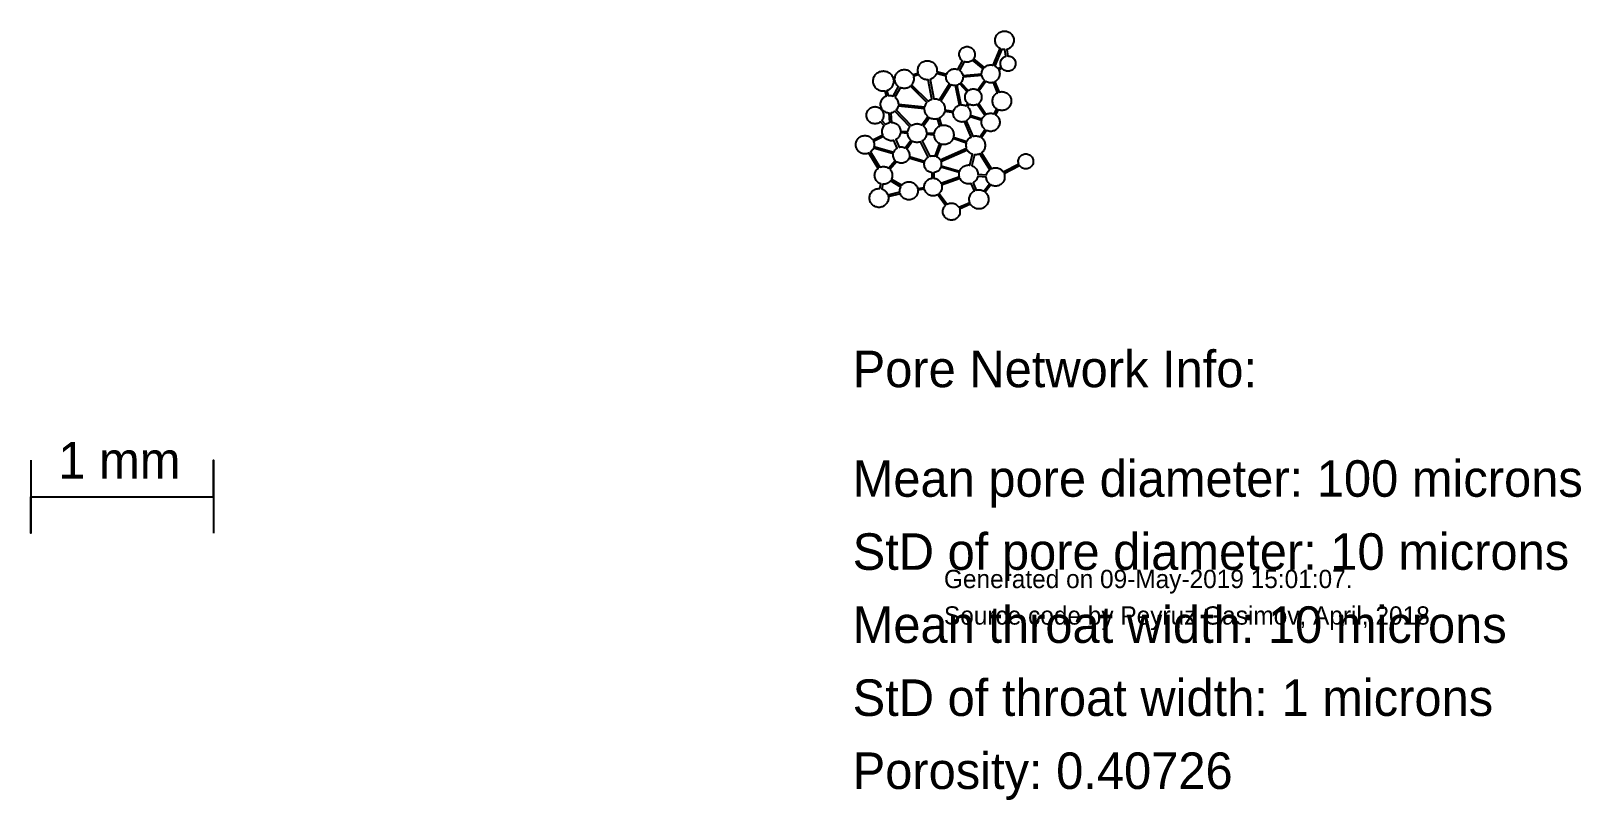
# Model space of a CAD drawing. Header units: metres. Extents: x -4500 to 3989, y -3160 to 1050.
import ezdxf

# ---------------------------------------------------------------- set-up
doc = ezdxf.new("R2010")
doc.units = ezdxf.units.M

msp = doc.modelspace()

# ---------------------------------------------------------------- linework, layer by layer
at = {"color": 255}
for points in [[(127.80311, 635.96847, 0), (132.83006, 635.14434, 0), (137.73843, 633.78153, 0), (142.47069, 631.89603, 0), (146.97135, 629.50993, 0), (151.18765, 626.65121, 0), (155.07014, 623.35339, 0), (157.39514, 620.89892, 0), (160.68811, 623.40474, 0), (159.63346, 625.02877, 0), (157.32087, 629.56748, 0), (155.49537, 634.32306, 0), (154.17697, 639.2434, 0), (153.38011, 644.27461, 0), (153.11351, 649.36154, 0), (153.38011, 654.44847, 0), (154.17697, 659.47967, 0), (155.49537, 664.40002, 0), (157.32087, 669.1556, 0), (159.63346, 673.69431, 0), (162.4078, 677.96643, 0), (165.61351, 681.92514, 0), (169.21545, 685.52708, 0), (173.17416, 688.73279, 0), (177.44628, 691.50713, 0), (181.98499, 693.81972, 0), (184.7951, 694.89842, 0), (177.85424, 721.08154, 0), (175.82233, 720.70734, 0), (170.77282, 720.24625, 0), (165.70229, 720.24625, 0), (160.65277, 720.70734, 0), (155.6661, 721.6257, 0), (150.78361, 722.99371, 0), (146.04574, 724.80004, 0), (141.49176, 727.02973, 0), (137.1594, 729.66429, 0), (133.08457, 732.6819, 0), (129.30103, 736.05755, 0), (125.84012, 739.76328, 0), (122.73054, 743.76836, 0), (119.99804, 748.03963, 0), (117.66527, 752.54167, 0), (115.75155, 757.23719, 0), (114.27275, 762.08729, 0), (113.24113, 767.05176, 0), (112.66521, 772.08947, 0), (112.54979, 777.15868, 0), (112.89582, 782.21739, 0), (113.70042, 787.22367, 0), (114.95694, 792.13604, 0), (116.65495, 796.9138, 0), (118.7804, 801.51735, 0), (121.31566, 805.90856, 0), (124.23973, 810.05103, 0), (127.52839, 813.91043, 0), (131.15437, 817.45479, 0), (135.08763, 820.65474, 0), (139.29559, 823.48376, 0), (143.74336, 825.91841, 0), (148.39411, 827.93851, 0), (153.20928, 829.52733, 0), (158.14898, 830.6717, 0), (163.17228, 831.36213, 0), (168.23755, 831.59292, 0), (173.30282, 831.36213, 0), (178.32612, 830.6717, 0), (183.26583, 829.52733, 0), (188.081, 827.93851, 0), (192.73174, 825.91841, 0), (197.17952, 823.48376, 0), (201.38747, 820.65474, 0), (205.32074, 817.45479, 0), (208.94672, 813.91043, 0), (212.23537, 810.05103, 0), (215.15944, 805.90856, 0), (217.69471, 801.51735, 0), (219.82015, 796.9138, 0), (221.51817, 792.13604, 0), (222.77468, 787.22367, 0), (222.80596, 787.02905, 0), (231.13428, 787.86894, 0), (231.36286, 792.52189, 0), (232.10797, 797.54498, 0), (233.34183, 802.47084, 0), (235.05258, 807.25205, 0), (237.22372, 811.84255, 0), (239.83436, 816.19814, 0), (242.85935, 820.27687, 0), (246.26956, 824.03946, 0), (250.03215, 827.44967, 0), (254.11087, 830.47466, 0), (258.46646, 833.08529, 0), (263.05696, 835.25644, 0), (267.83817, 836.96718, 0), (272.76404, 838.20105, 0), (277.78712, 838.94615, 0), (282.85906, 839.19532, 0), (287.93099, 838.94615, 0), (292.95408, 838.20105, 0), (297.87994, 836.96718, 0), (302.66115, 835.25644, 0), (307.25165, 833.08529, 0), (311.60724, 830.47466, 0), (315.68597, 827.44967, 0), (319.44855, 824.03946, 0), (322.85876, 820.27687, 0), (325.88375, 816.19814, 0), (328.49439, 811.84255, 0), (329.17144, 810.41106, 0), (358.92627, 821.7686, 0), (357.99871, 825.47165, 0), (357.24848, 830.52924, 0), (356.9976, 835.63602, 0), (357.24848, 840.74279, 0), (357.99871, 845.80039, 0), (359.24105, 850.76009, 0), (360.96354, 855.57414, 0), (363.1496, 860.19618, 0), (365.77818, 864.58169, 0), (368.82395, 868.68844, 0), (372.25758, 872.47687, 0), (376.04602, 875.91051, 0), (380.15277, 878.95628, 0), (384.53827, 881.58485, 0), (389.16031, 883.77091, 0), (393.97436, 885.49341, 0), (398.93407, 886.73575, 0), (403.99166, 887.48597, 0), (409.09844, 887.73685, 0), (414.20521, 887.48597, 0), (419.26281, 886.73575, 0), (424.22251, 885.49341, 0), (429.03656, 883.77091, 0), (433.6586, 881.58485, 0), (438.04411, 878.95628, 0), (442.15086, 875.91051, 0), (445.93929, 872.47687, 0), (449.37293, 868.68844, 0), (452.4187, 864.58169, 0), (455.04727, 860.19618, 0), (457.23333, 855.57414, 0), (458.95583, 850.76009, 0), (460.19817, 845.80039, 0), (460.94839, 840.74279, 0), (461.19927, 835.63602, 0), (460.94839, 830.52924, 0), (460.60253, 828.19764, 0), (515.46948, 814.05443, 0), (517.17662, 817.94631, 0), (519.70551, 822.32648, 0), (522.70091, 826.40187, 0), (526.12646, 830.123, 0), (529.94057, 833.44472, 0), (534.09695, 836.32669, 0), (538.54514, 838.73393, 0), (543.23115, 840.63722, 0), (548.0981, 842.01346, 0), (553.08691, 842.84595, 0), (558.13702, 843.12457, 0), (563.18712, 842.84595, 0), (568.17593, 842.01346, 0), (573.04288, 840.63722, 0), (575.71721, 839.551, 0), (601.88831, 887.12885, 0), (600.7314, 887.90809, 0), (596.87225, 891.2339, 0), (593.43354, 894.9928, 0), (590.46355, 899.13202, 0), (588.00396, 903.59346, 0), (586.0893, 908.3145, 0), (584.74645, 913.22884, 0), (583.99426, 918.26752, 0), (583.8433, 923.35979, 0), (584.29567, 928.43418, 0), (585.34503, 933.41945, 0), (586.97665, 938.24562, 0), (589.16762, 942.84493, 0), (591.88719, 947.15283, 0), (595.09718, 951.10884, 0), (598.75253, 954.65743, 0), (602.80192, 957.74878, 0), (607.18852, 960.3395, 0), (611.85074, 962.39321, 0), (616.72314, 963.8811, 0), (621.73731, 964.78227, 0), (626.82288, 965.08407, 0), (631.90844, 964.78227, 0), (636.92262, 963.8811, 0), (641.79501, 962.39321, 0), (646.45723, 960.3395, 0), (650.84383, 957.74878, 0), (654.89323, 954.65743, 0), (658.54858, 951.10884, 0), (661.75857, 947.15283, 0), (664.47814, 942.84493, 0), (666.66911, 938.24562, 0), (668.30073, 933.41945, 0), (669.35009, 928.43418, 0), (669.80246, 923.35979, 0), (669.65149, 918.26752, 0), (668.8993, 913.22884, 0), (667.55646, 908.3145, 0), (665.6418, 903.59346, 0), (663.18221, 899.13202, 0), (662.77911, 898.57023, 0), (721.0215, 850.60162, 0), (723.32321, 852.84481, 0), (727.30751, 855.99827, 0), (731.59493, 858.72535, 0), (736.14003, 860.99714, 0), (740.89463, 862.78956, 0), (745.80832, 864.0836, 0), (750.82903, 864.86555, 0), (755.90353, 865.12713, 0), (760.97803, 864.86555, 0), (765.99874, 864.0836, 0), (769.94635, 863.04398, 0), (807.65036, 954.37346, 0), (805.06355, 955.78217, 0), (800.85658, 958.65043, 0), (796.95611, 961.92331, 0), (793.4009, 965.56829, 0), (790.22627, 969.54915, 0), (787.46379, 973.82631, 0), (785.1409, 978.35727, 0), (783.28069, 983.097, 0), (781.90165, 987.9984, 0), (781.01749, 993.01275, 0), (780.63699, 998.09021, 0), (780.76393, 1003.1803, 0), (781.39705, 1008.2325, 0), (782.53006, 1013.1966, 0), (784.1517, 1018.0231, 0), (786.24585, 1022.6642, 0), (788.7917, 1027.0738, 0), (791.76395, 1031.2079, 0), (795.13306, 1035.0256, 0), (798.86554, 1038.4888, 0), (802.9243, 1041.5632, 0), (807.269, 1044.2182, 0), (811.85647, 1046.4274, 0), (816.6411, 1048.1689, 0), (821.57536, 1049.4253, 0), (826.61019, 1050.1842, 0), (831.69556, 1050.438, 0), (836.78094, 1050.1842, 0), (841.81577, 1049.4253, 0), (846.75002, 1048.1689, 0), (851.53466, 1046.4274, 0), (856.12212, 1044.2182, 0), (860.46682, 1041.5632, 0), (864.52559, 1038.4888, 0), (868.25807, 1035.0256, 0), (871.62718, 1031.2079, 0), (874.59942, 1027.0738, 0), (877.14528, 1022.6642, 0), (879.23943, 1018.0231, 0), (880.86107, 1013.1966, 0), (881.99408, 1008.2325, 0), (882.6272, 1003.1803, 0), (882.75414, 998.09021, 0), (882.37363, 993.01275, 0), (881.48947, 987.9984, 0), (880.11043, 983.097, 0), (878.25022, 978.35727, 0), (875.92733, 973.82631, 0), (873.16485, 969.54915, 0), (869.99023, 965.56829, 0), (866.43501, 961.92331, 0), (862.53454, 958.65043, 0), (858.32758, 955.78217, 0), (853.85594, 953.34704, 0), (849.16405, 951.36925, 0), (844.8164, 950.02817, 0), (850.28943, 913.55338, 0), (850.82006, 913.58611, 0), (855.94169, 913.27022, 0), (860.98567, 912.32734, 0), (865.87555, 910.77175, 0), (870.53721, 908.62705, 0), (874.89997, 905.92574, 0), (878.89771, 902.70878, 0), (882.46982, 899.02492, 0), (885.56215, 894.93001, 0), (888.12783, 890.48612, 0), (890.12795, 885.76063, 0), (891.53222, 880.82517, 0), (892.31932, 875.75454, 0), (892.47734, 870.62562, 0), (892.00388, 865.51616, 0), (890.90612, 860.5036, 0), (889.20069, 855.66394, 0), (886.91344, 851.07054, 0), (884.07906, 846.79304, 0), (880.74051, 842.89626, 0), (876.9484, 839.43929, 0), (872.7602, 836.47453, 0), (868.23942, 834.04692, 0), (863.45457, 832.19326, 0), (858.4782, 830.94165, 0), (853.38574, 830.31107, 0), (848.25439, 830.31107, 0), (843.16193, 830.94165, 0), (838.18556, 832.19326, 0), (833.40071, 834.04692, 0), (828.87993, 836.47453, 0), (824.69173, 839.43929, 0), (820.89962, 842.89626, 0), (817.56106, 846.79304, 0), (817.47697, 846.91995, 0), (800.50345, 836.88162, 0), (800.60243, 836.69572, 0), (802.51667, 831.98885, 0), (803.93681, 827.1101, 0), (804.84777, 822.11119, 0), (805.23992, 817.04511, 0), (805.10909, 811.96556, 0), (804.45667, 806.92638, 0), (803.28957, 801.98099, 0), (801.62017, 797.18182, 0), (799.46616, 792.57973, 0), (796.85037, 788.22351, 0), (793.80054, 784.15934, 0), (790.349, 780.4303, 0), (786.53232, 777.07591, 0), (782.39096, 774.13173, 0), (778.7796, 772.08784, 0), (801.9634, 716.06914, 0), (802.53882, 716.27502, 0), (807.45069, 717.50538, 0), (812.4595, 718.24837, 0), (817.51702, 718.49683, 0), (822.57454, 718.24837, 0), (827.58335, 717.50538, 0), (832.49521, 716.27502, 0), (837.26283, 714.56914, 0), (841.84029, 712.40417, 0), (846.1835, 709.80095, 0), (850.25064, 706.78455, 0), (854.00253, 703.38404, 0), (857.40305, 699.63214, 0), (860.41944, 695.56501, 0), (863.02266, 691.2218, 0), (865.18764, 686.64434, 0), (866.89352, 681.87672, 0), (868.12388, 676.96485, 0), (868.86686, 671.95604, 0), (869.11532, 666.89852, 0), (868.86686, 661.841, 0), (868.12388, 656.83219, 0), (866.89352, 651.92033, 0), (865.18764, 647.15271, 0), (863.02266, 642.57525, 0), (860.41944, 638.23204, 0), (857.40305, 634.1649, 0), (854.00253, 630.41301, 0), (850.25064, 627.01249, 0), (846.1835, 623.9961, 0), (841.84029, 621.39288, 0), (837.26283, 619.2279, 0), (832.49521, 617.52202, 0), (827.58335, 616.29166, 0), (822.57454, 615.54868, 0), (817.51702, 615.30022, 0), (812.4595, 615.54868, 0), (807.45069, 616.29166, 0), (802.53882, 617.52202, 0), (797.7712, 619.2279, 0), (797.15631, 619.51873, 0), (782.60878, 592.12976, 0), (784.05652, 591.22738, 0), (788.04144, 588.14282, 0), (791.69385, 584.67094, 0), (794.97629, 580.84737, 0), (797.85505, 576.71133, 0), (800.30062, 572.30527, 0), (802.28788, 567.67441, 0), (803.79644, 562.86625, 0), (804.81084, 557.93015, 0), (805.32065, 552.91675, 0), (805.32065, 547.87749, 0), (804.81084, 542.86409, 0), (803.79644, 537.92799, 0), (802.28788, 533.11984, 0), (800.30062, 528.48897, 0), (797.85505, 524.08291, 0), (794.97629, 519.94688, 0), (791.69385, 516.1233, 0), (788.04144, 512.65142, 0), (784.05652, 509.56686, 0), (779.77998, 506.90127, 0), (775.25571, 504.68201, 0), (770.53014, 502.93185, 0), (765.65175, 501.66875, 0), (760.6706, 500.90567, 0), (755.63781, 500.65043, 0), (750.60503, 500.90567, 0), (745.62388, 501.66875, 0), (740.74549, 502.93185, 0), (736.01992, 504.68201, 0), (733.16667, 506.0816, 0), (706.41876, 464.94653, 0), (706.76097, 464.69274, 0), (710.54276, 461.26511, 0), (713.97039, 457.48331, 0), (717.01082, 453.38376, 0), (719.63479, 449.00593, 0), (721.81703, 444.39199, 0), (723.5365, 439.58637, 0), (724.77667, 434.63535, 0), (725.52558, 429.58661, 0), (725.77602, 424.48878, 0), (725.52558, 419.39095, 0), (724.77667, 414.34221, 0), (723.5365, 409.39119, 0), (721.81703, 404.58557, 0), (719.63479, 399.97163, 0), (717.01082, 395.5938, 0), (713.97039, 391.49425, 0), (710.54276, 387.71245, 0), (706.76097, 384.28483, 0), (705.4889, 383.3414, 0), (760.08225, 296.2334, 0), (762.52976, 297.43396, 0), (767.30808, 299.20366, 0), (772.24092, 300.48086, 0), (777.27767, 301.25246, 0), (782.36663, 301.51054, 0), (787.45559, 301.25246, 0), (792.49233, 300.48086, 0), (797.42517, 299.20366, 0), (802.20349, 297.43396, 0), (806.77826, 295.18993, 0), (811.10253, 292.49459, 0), (815.13193, 289.37561, 0), (818.82511, 285.86497, 0), (822.14418, 281.99872, 0), (824.32517, 278.86521, 0), (909.56657, 322.62052, 0), (908.68289, 325.12821, 0), (907.59602, 330.09104, 0), (907.12725, 335.14982, 0), (907.28371, 340.22785, 0), (908.063, 345.24818, 0), (909.45334, 350.13468, 0), (911.43362, 354.81329, 0), (913.97385, 359.21309, 0), (917.0355, 363.26738, 0), (920.57217, 366.91469, 0), (924.53025, 370.09974, 0), (928.84973, 372.77425, 0), (933.46514, 374.89768, 0), (938.30652, 376.43783, 0), (943.30046, 377.37136, 0), (948.37127, 377.68412, 0), (953.44208, 377.37136, 0), (958.43603, 376.43783, 0), (963.2774, 374.89768, 0), (967.89281, 372.77425, 0), (972.21229, 370.09974, 0), (976.17037, 366.91469, 0), (979.70704, 363.26738, 0), (982.7687, 359.21309, 0), (985.30892, 354.81329, 0), (987.28921, 350.13468, 0), (988.67954, 345.24818, 0), (989.45883, 340.22785, 0), (989.61529, 335.14982, 0), (989.14652, 330.09104, 0), (988.05965, 325.12821, 0), (986.37114, 320.33657, 0), (984.10659, 315.78874, 0), (981.30032, 311.55366, 0), (977.99489, 307.69555, 0), (974.2404, 304.27287, 0), (970.09375, 301.33752, 0), (965.61781, 298.93399, 0), (960.88044, 297.09873, 0), (955.95343, 295.85953, 0), (950.91149, 295.23521, 0), (945.83105, 295.23521, 0), (940.78911, 295.85953, 0), (935.8621, 297.09873, 0), (931.12473, 298.93399, 0), (926.64879, 301.33752, 0), (922.50215, 304.27287, 0), (918.74765, 307.69555, 0), (915.44222, 311.55366, 0), (914.52987, 312.93054, 0), (829.31784, 269.19031, 0), (829.53738, 268.67873, 0), (831.06278, 263.81691, 0), (832.0885, 258.82571, 0), (832.604, 253.75635, 0), (832.604, 248.66085, 0), (832.0885, 243.59149, 0), (831.06278, 238.60029, 0), (829.53738, 233.73847, 0), (827.52794, 229.05592, 0), (825.05508, 224.60069, 0), (822.14418, 220.41848, 0), (818.82511, 216.55223, 0), (815.13193, 213.0416, 0), (811.10253, 209.92261, 0), (806.77826, 207.22727, 0), (802.20349, 204.98324, 0), (797.42517, 203.21355, 0), (792.49233, 201.93635, 0), (787.45559, 201.16475, 0), (782.36663, 200.90666, 0), (777.27767, 201.16475, 0), (772.24092, 201.93635, 0), (767.30808, 203.21355, 0), (762.52976, 204.98324, 0), (757.955, 207.22727, 0), (756.1411, 208.35788, 0), (726.20782, 168.00295, 0), (728.18523, 166.25112, 0), (731.65202, 162.52342, 0), (734.74286, 158.47852, 0), (737.42887, 154.1542, 0), (739.68499, 149.59083, 0), (741.49015, 144.83101, 0), (742.8275, 139.9192, 0), (743.68454, 134.90124, 0), (744.05328, 129.82399, 0), (743.93027, 124.73485, 0), (743.31666, 119.68135, 0), (742.21819, 114.71065, 0), (740.6451, 109.86918, 0), (738.61208, 105.20214, 0), (736.13813, 100.7531, 0), (733.24632, 96.563599, 0), (729.96367, 92.672756, 0), (726.32083, 89.116898, 0), (722.3518, 85.929226, 0), (718.09365, 83.139501, 0), (713.58613, 80.773771, 0), (708.87132, 78.854124, 0), (703.99325, 77.398482, 0), (698.99747, 76.420438, 0), (693.93061, 75.929122, 0), (688.83999, 75.929122, 0), (683.77313, 76.420438, 0), (678.77735, 77.398482, 0), (673.89928, 78.854124, 0), (669.18447, 80.773771, 0), (664.67695, 83.139501, 0), (660.4188, 85.929226, 0), (656.44977, 89.116898, 0), (652.80692, 92.672756, 0), (649.52428, 96.563599, 0), (646.63247, 100.7531, 0), (645.75424, 102.33248, 0), (585.78544, 75.532438, 0), (586.31951, 73.947369, 0), (587.41135, 68.9871, 0), (587.96049, 63.937861, 0), (587.96049, 58.858848, 0), (587.41135, 53.809609, 0), (586.31951, 48.84934, 0), (584.69778, 44.036197, 0), (582.56516, 39.42661, 0), (579.94665, 35.074622, 0), (576.87296, 31.031255, 0), (573.38013, 27.343914, 0), (569.5091, 24.055831, 0), (565.30526, 21.205555, 0), (560.81789, 18.826502, 0), (556.0996, 16.946566, 0), (551.20572, 15.587786, 0), (546.19361, 14.766093, 0), (541.12205, 14.491121, 0), (536.05049, 14.766093, 0), (531.03838, 15.587786, 0), (526.1445, 16.946566, 0), (521.42621, 18.826502, 0), (516.93884, 21.205555, 0), (512.735, 24.055831, 0), (508.86397, 27.343914, 0), (505.37114, 31.031255, 0), (502.29745, 35.074622, 0), (499.67894, 39.42661, 0), (497.54632, 44.036197, 0), (495.92459, 48.84934, 0), (494.83275, 53.809609, 0), (494.28361, 58.858848, 0), (494.28361, 63.937861, 0), (494.83275, 68.9871, 0), (495.92459, 73.947369, 0), (497.54632, 78.760511, 0), (499.67894, 83.370099, 0), (502.29745, 87.722087, 0), (505.37114, 91.765454, 0), (508.86397, 95.452795, 0), (509.13785, 95.68543, 0), (465.18987, 154.42087, 0), (464.63319, 154.05936, 0), (460.12318, 151.76139, 0), (455.39768, 149.94744, 0), (450.50845, 148.63738, 0), (445.50907, 147.84556, 0), (440.45431, 147.58065, 0), (435.39955, 147.84556, 0), (430.40017, 148.63738, 0), (425.51095, 149.94744, 0), (420.78545, 151.76139, 0), (416.27544, 154.05936, 0), (412.03034, 156.81615, 0), (408.09667, 160.00158, 0), (404.5175, 163.58074, 0), (401.33207, 167.51442, 0), (398.57528, 171.75952, 0), (396.27731, 176.26953, 0), (394.46336, 180.99503, 0), (393.67018, 183.95524, 0), (357.38204, 178.37633, 0), (357.49838, 176.87335, 0), (357.3676, 171.796, 0), (356.71546, 166.75901, 0), (355.54887, 161.81577, 0), (353.8802, 157.01868, 0), (351.72712, 152.4186, 0), (349.11247, 148.06427, 0), (346.06397, 144.00186, 0), (342.61392, 140.27443, 0), (338.7989, 136.9215, 0), (334.65934, 133.9786, 0), (330.23914, 131.47694, 0), (325.58514, 129.44302, 0), (320.74667, 127.89841, 0), (315.77503, 126.85949, 0), (310.72292, 126.33725, 0), (305.64389, 126.33725, 0), (300.59178, 126.85949, 0), (295.62014, 127.89841, 0), (290.78168, 129.44302, 0), (286.12768, 131.47694, 0), (281.70747, 133.9786, 0), (277.56792, 136.9215, 0), (273.7529, 140.27443, 0), (270.30285, 144.00186, 0), (267.25434, 148.06427, 0), (264.63969, 152.4186, 0), (262.48662, 157.01868, 0), (261.72345, 159.21262, 0), (195.38613, 143.28815, 0), (195.67873, 141.31558, 0), (195.92758, 136.25018, 0), (195.67873, 131.18477, 0), (194.93459, 126.16815, 0), (193.70231, 121.24862, 0), (191.99377, 116.47357, 0), (189.82542, 111.88897, 0), (187.21814, 107.53899, 0), (184.19704, 103.46551, 0), (180.79122, 99.707768, 0), (177.03347, 96.301947, 0), (172.96, 93.280849, 0), (168.61001, 90.67357, 0), (164.02542, 88.505218, 0), (159.25036, 86.796676, 0), (154.33084, 85.564399, 0), (149.31421, 84.820253, 0), (144.24881, 84.571406, 0), (139.1834, 84.820253, 0), (134.16678, 85.564399, 0), (129.24725, 86.796676, 0), (124.4722, 88.505218, 0), (119.8876, 90.67357, 0), (115.53762, 93.280849, 0), (111.46414, 96.301947, 0), (107.7064, 99.707768, 0), (104.30058, 103.46551, 0), (101.27948, 107.53899, 0), (98.672199, 111.88897, 0), (96.503847, 116.47357, 0), (94.795305, 121.24862, 0), (93.563028, 126.16815, 0), (92.818882, 131.18477, 0), (92.570034, 136.25018, 0), (92.818882, 141.31558, 0), (93.563028, 146.33221, 0), (94.795305, 151.25174, 0), (96.503847, 156.02679, 0), (98.672199, 160.61138, 0), (101.27948, 164.96137, 0), (104.30058, 169.03485, 0), (107.7064, 172.79259, 0), (111.46414, 176.19841, 0), (115.53762, 179.21951, 0), (119.8876, 181.82679, 0), (124.4722, 183.99514, 0), (129.24725, 185.70368, 0), (134.16678, 186.93596, 0), (139.1834, 187.68011, 0), (144.24881, 187.92895, 0), (148.50465, 187.71988, 0), (153.72236, 213.98742, 0), (149.13238, 215.74935, 0), (144.61647, 218.05032, 0), (140.36581, 220.81072, 0), (136.42699, 224.00032, 0), (132.84314, 227.58417, 0), (129.65354, 231.523, 0), (126.89313, 235.77365, 0), (124.59216, 240.28956, 0), (122.77584, 245.02125, 0), (121.46406, 249.91687, 0), (120.6712, 254.92279, 0), (120.40594, 259.98417, 0), (120.6712, 265.04555, 0), (121.46406, 270.05147, 0), (122.77584, 274.9471, 0), (124.59216, 279.67879, 0), (126.89313, 284.1947, 0), (129.65354, 288.44535, 0), (132.84314, 292.38418, 0), (136.42699, 295.96802, 0), (139.2084, 298.22037, 0), (88.358017, 382.38223, 0), (87.146332, 381.78787, 0), (82.371089, 380.01931, 0), (77.441425, 378.74293, 0), (72.407924, 377.97183, 0), (67.322237, 377.71391, 0), (62.23655, 377.97183, 0), (57.203049, 378.74293, 0), (52.273384, 380.01931, 0), (47.498141, 381.78787, 0), (42.92632, 384.03045, 0), (38.604835, 386.72406, 0), (34.578028, 389.84104, 0), (30.887222, 393.34941, 0), (27.570288, 397.21318, 0), (24.661263, 401.39269, 0), (22.189997, 405.84505, 0), (20.181849, 410.52459, 0), (18.657426, 415.38328, 0), (17.632369, 420.37127, 0), (17.117197, 425.43736, 0), (17.117197, 430.52959, 0), (17.632369, 435.59568, 0), (18.657426, 440.58367, 0), (20.181849, 445.44236, 0), (22.189997, 450.12189, 0), (24.661263, 454.57426, 0), (27.570288, 458.75377, 0), (30.887222, 462.61754, 0), (34.578028, 466.12591, 0), (38.604835, 469.24289, 0), (42.92632, 471.93649, 0), (47.498141, 474.17908, 0), (52.273384, 475.94763, 0), (57.203049, 477.22401, 0), (62.23655, 477.99512, 0), (67.322237, 478.25303, 0), (72.407924, 477.99512, 0), (77.441425, 477.22401, 0), (82.371089, 475.94763, 0), (87.146332, 474.17908, 0), (91.718153, 471.93649, 0), (96.039639, 469.24289, 0), (100.06644, 466.12591, 0), (103.75725, 462.61754, 0), (107.07419, 458.75377, 0), (109.94927, 454.62302, 0), (164.86983, 481.97509, 0), (164.64854, 482.49077, 0), (163.11969, 487.36356, 0), (162.09166, 492.36602, 0), (161.57499, 497.44682, 0), (161.57499, 502.55382, 0), (162.09166, 507.63463, 0), (163.11969, 512.63709, 0), (164.64854, 517.50988, 0), (166.66252, 522.203, 0), (169.14095, 526.66829, 0), (172.05842, 530.85993, 0), (172.9811, 531.93472, 0), (152.25856, 552.6546, 0), (151.18765, 551.74496, 0), (146.97135, 548.88624, 0), (142.47069, 546.50014, 0), (137.73843, 544.61464, 0), (132.83006, 543.25183, 0), (127.80311, 542.42771, 0), (122.71652, 542.15192, 0), (117.62993, 542.42771, 0), (112.60299, 543.25183, 0), (107.69461, 544.61464, 0), (102.96235, 546.50014, 0), (98.461688, 548.88624, 0), (94.245394, 551.74496, 0), (90.362897, 555.04278, 0), (86.859718, 558.74104, 0), (83.776926, 562.79639, 0), (81.150666, 567.16126, 0), (79.011727, 571.7845, 0), (77.385187, 576.6119, 0), (76.290116, 581.58686, 0), (75.739351, 586.65106, 0), (75.739351, 591.74511, 0), (76.290116, 596.80931, 0), (77.385187, 601.78427, 0), (79.011727, 606.61167, 0), (81.150666, 611.23491, 0), (83.776926, 615.59979, 0), (86.859718, 619.65513, 0), (90.362897, 623.35339, 0), (94.245394, 626.65121, 0), (98.461688, 629.50993, 0), (102.96235, 631.89603, 0), (107.69461, 633.78153, 0), (112.60299, 635.14434, 0), (117.62993, 635.96847, 0), (122.71652, 636.24425, 0), (127.80311, 635.96847, 0)], [(780.21213, 858.72535, 0), (784.49956, 855.99827, 0), (788.48385, 852.84481, 0), (792.12279, 849.29839, 0), (795.3778, 845.3966, 0), (795.86251, 844.67621, 0), (812.89487, 854.74933, 0), (812.43944, 855.66394, 0), (810.73401, 860.5036, 0), (809.63625, 865.51616, 0), (809.16278, 870.62562, 0), (809.32081, 875.75454, 0), (810.10791, 880.82517, 0), (811.51217, 885.76063, 0), (813.5123, 890.48612, 0), (816.07798, 894.93001, 0), (819.17031, 899.02492, 0), (822.74242, 902.70878, 0), (826.74016, 905.92574, 0), (831.10292, 908.62705, 0), (835.76458, 910.77175, 0), (839.11092, 911.8363, 0), (833.63166, 948.35257, 0), (829.14971, 948.35257, 0), (824.08331, 948.85954, 0), (819.09256, 949.86844, 0), (817.0004, 950.51379, 0), (779.29597, 859.18328, 0), (780.21213, 858.72535, 0)], [(656.7735, 891.2339, 0), (652.91435, 887.90809, 0), (648.68893, 885.06205, 0), (644.15657, 882.73575, 0), (639.38087, 880.96183, 0), (634.42889, 879.7652, 0), (629.37013, 879.16266, 0), (624.27562, 879.16266, 0), (619.21687, 879.7652, 0), (614.26488, 880.96183, 0), (610.64708, 882.30566, 0), (584.47791, 834.73133, 0), (586.33346, 833.44472, 0), (590.14757, 830.123, 0), (593.57312, 826.40187, 0), (596.56852, 822.32648, 0), (599.09741, 817.94631, 0), (601.1291, 813.31452, 0), (602.63893, 808.48734, 0), (603.14388, 805.90225, 0), (706.60411, 815.60994, 0), (706.56714, 817.04511, 0), (706.95929, 822.11119, 0), (707.87026, 827.1101, 0), (709.29039, 831.98885, 0), (711.20463, 836.69572, 0), (713.59269, 841.18082, 0), (715.03982, 843.33157, 0), (656.81837, 891.28294, 0), (656.7735, 891.2339, 0)], [(223.80989, 772.08947, 0), (223.23398, 767.05176, 0), (222.20235, 762.08729, 0), (220.72355, 757.23719, 0), (218.80984, 752.54167, 0), (216.47707, 748.03963, 0), (213.74457, 743.76836, 0), (210.63498, 739.76328, 0), (207.17408, 736.05755, 0), (203.39054, 732.6819, 0), (199.3157, 729.66429, 0), (194.98335, 727.02973, 0), (190.42937, 724.80004, 0), (187.03664, 723.50655, 0), (193.9757, 697.33024, 0), (196.69212, 697.76048, 0), (201.77905, 698.02708, 0), (206.86598, 697.76048, 0), (211.89718, 696.96362, 0), (216.81753, 695.64522, 0), (221.35623, 693.90297, 0), (251.95828, 746.02173, 0), (250.03215, 747.45025, 0), (246.26956, 750.86046, 0), (242.85935, 754.62305, 0), (239.83436, 758.70178, 0), (237.22372, 763.05736, 0), (235.05258, 767.64787, 0), (233.34183, 772.42907, 0), (232.26881, 776.71281, 0), (223.89594, 775.86843, 0), (223.80989, 772.08947, 0)], [(332.69715, 801.18987, 0), (333.61015, 797.54498, 0), (334.35525, 792.52189, 0), (334.60442, 787.44996, 0), (334.35525, 782.37803, 0), (333.61015, 777.35494, 0), (332.37628, 772.42907, 0), (330.66554, 767.64787, 0), (328.49439, 763.05736, 0), (325.88375, 758.70178, 0), (323.05122, 754.88255, 0), (413.68365, 665.87848, 0), (416.6548, 668.29569, 0), (420.87238, 671.13118, 0), (425.33033, 673.57139, 0), (429.99171, 675.59612, 0), (434.37309, 677.0418, 0), (413.86211, 783.76921, 0), (409.09844, 783.53518, 0), (403.99166, 783.78606, 0), (398.93407, 784.53629, 0), (393.97436, 785.77863, 0), (389.16031, 787.50112, 0), (384.53827, 789.68718, 0), (380.15277, 792.31576, 0), (376.04602, 795.36153, 0), (372.25758, 798.79516, 0), (368.82395, 802.5836, 0), (365.77818, 806.69034, 0), (363.1496, 811.07585, 0), (362.45337, 812.54793, 0), (332.69715, 801.18987, 0)], [(457.78771, 817.24727, 0), (457.23333, 815.69789, 0), (455.04727, 811.07585, 0), (452.4187, 806.69034, 0), (449.37293, 802.5836, 0), (445.93929, 798.79516, 0), (442.15086, 795.36153, 0), (438.04411, 792.31576, 0), (433.6586, 789.68718, 0), (429.03656, 787.50112, 0), (424.22251, 785.77863, 0), (423.89977, 785.69778, 0), (444.41015, 678.97348, 0), (444.80369, 679.02757, 0), (449.88054, 679.25888, 0), (454.9574, 679.02757, 0), (459.99219, 678.33556, 0), (464.94319, 677.18857, 0), (469.76938, 675.59612, 0), (474.43076, 673.57139, 0), (475.41906, 673.03042, 0), (530.16014, 760.90857, 0), (527.98773, 762.59942, 0), (524.3624, 766.1262, 0), (521.14704, 770.03039, 0), (518.3807, 774.2646, 0), (516.09694, 778.77744, 0), (514.32349, 783.51411, 0), (513.08187, 788.41713, 0), (512.38717, 793.42698, 0), (512.2478, 798.48285, 0), (512.63123, 803.1101, 0), (457.78771, 817.24727, 0)], [(603.98697, 797.0587, 0), (603.88687, 793.42698, 0), (603.19216, 788.41713, 0), (601.95055, 783.51411, 0), (600.1771, 778.77744, 0), (597.89334, 774.2646, 0), (595.12699, 770.03039, 0), (592.67485, 767.05293, 0), (633.23308, 724.12599, 0), (636.8667, 726.70418, 0), (641.30106, 729.15496, 0), (645.98193, 731.09385, 0), (650.85046, 732.49644, 0), (655.84542, 733.34512, 0), (660.904, 733.62921, 0), (665.96257, 733.34512, 0), (670.95753, 732.49644, 0), (675.82606, 731.09385, 0), (680.50694, 729.15496, 0), (684.02783, 727.20903, 0), (722.83451, 779.22058, 0), (721.45807, 780.4303, 0), (718.00652, 784.15934, 0), (714.95669, 788.22351, 0), (712.3409, 792.57973, 0), (710.18689, 797.18182, 0), (708.51749, 801.98099, 0), (707.38943, 806.76097, 0), (603.98697, 797.0587, 0)], [(768.47225, 768.0489, 0), (763.49845, 767.00952, 0), (758.44415, 766.48706, 0), (753.36291, 766.48706, 0), (748.30861, 767.00952, 0), (743.33481, 768.0489, 0), (738.49424, 769.59418, 0), (733.83822, 771.62898, 0), (730.26882, 773.64913, 0), (691.46214, 721.63758, 0), (692.8512, 720.39624, 0), (696.22727, 716.61841, 0), (699.15914, 712.48634, 0), (701.60992, 708.05198, 0), (703.5488, 703.3711, 0), (704.9514, 698.50257, 0), (705.80008, 693.50761, 0), (706.08416, 688.44904, 0), (705.80008, 683.39047, 0), (704.9514, 678.39551, 0), (703.5488, 673.52698, 0), (701.60992, 668.8461, 0), (699.15914, 664.41174, 0), (696.22727, 660.27967, 0), (692.8512, 656.50184, 0), (690.22227, 654.15248, 0), (731.55388, 593.92153, 0), (736.01992, 596.11223, 0), (740.74549, 597.86239, 0), (745.62388, 599.12549, 0), (750.60503, 599.88857, 0), (755.63781, 600.14381, 0), (760.6706, 599.88857, 0), (765.65175, 599.12549, 0), (770.53014, 597.86239, 0), (775.13757, 596.15598, 0), (789.66533, 623.50773, 0), (788.85053, 623.9961, 0), (784.7834, 627.01249, 0), (781.0315, 630.41301, 0), (777.63099, 634.1649, 0), (774.61459, 638.23204, 0), (772.01137, 642.57525, 0), (769.8464, 647.15271, 0), (768.14052, 651.92033, 0), (766.91016, 656.83219, 0), (766.16717, 661.841, 0), (765.91871, 666.89852, 0), (766.16717, 671.95604, 0), (766.91016, 676.96485, 0), (768.14052, 681.87672, 0), (769.8464, 686.64434, 0), (772.01137, 691.2218, 0), (774.61459, 695.56501, 0), (777.63099, 699.63214, 0), (781.0315, 703.38404, 0), (784.7834, 706.78455, 0), (788.85053, 709.80095, 0), (793.19374, 712.40417, 0), (793.77443, 712.67881, 0), (770.58053, 768.72193, 0), (768.47225, 768.0489, 0)], [(231.1214, 688.1356, 0), (234.34265, 685.52708, 0), (237.94459, 681.92514, 0), (241.1503, 677.96643, 0), (243.92464, 673.69431, 0), (246.23723, 669.1556, 0), (248.06273, 664.40002, 0), (249.38113, 659.47967, 0), (250.17799, 654.44847, 0), (250.42317, 649.77032, 0), (395.1946, 634.63841, 0), (395.21867, 634.78815, 0), (396.47806, 639.71176, 0), (398.17996, 644.50044, 0), (400.31026, 649.11453, 0), (402.85133, 653.51578, 0), (405.78209, 657.66772, 0), (406.78649, 658.84644, 0), (316.14136, 747.86299, 0), (315.68597, 747.45025, 0), (311.60724, 744.42526, 0), (307.25165, 741.81462, 0), (302.66115, 739.64348, 0), (297.87994, 737.93273, 0), (292.95408, 736.69887, 0), (287.93099, 735.95376, 0), (282.85906, 735.7046, 0), (277.78712, 735.95376, 0), (272.76404, 736.69887, 0), (267.83817, 737.93273, 0), (263.05696, 739.64348, 0), (261.73257, 740.26987, 0), (231.1214, 688.1356, 0)], [(487.04855, 665.08842, 0), (490.68283, 661.53595, 0), (493.979, 657.66772, 0), (496.90976, 653.51578, 0), (499.45083, 649.11453, 0), (501.58113, 644.50044, 0), (503.28303, 639.71176, 0), (504.54242, 634.78815, 0), (505.34887, 629.77042, 0), (505.69568, 624.70014, 0), (505.58, 619.61933, 0), (505.51646, 619.06357, 0), (552.89347, 611.34924, 0), (553.00375, 611.85026, 0), (554.63262, 616.68456, 0), (556.77461, 621.31441, 0), (559.40463, 625.68552, 0), (562.49182, 629.74666, 0), (566.00001, 633.45021, 0), (569.88805, 636.75274, 0), (574.11037, 639.61555, 0), (578.61746, 642.00506, 0), (583.35649, 643.89325, 0), (585.04025, 644.36075, 0), (563.2174, 751.66339, 0), (560.66591, 751.38099, 0), (555.60812, 751.38099, 0), (550.58103, 751.93739, 0), (545.64566, 753.04343, 0), (540.86192, 754.68569, 0), (537.8788, 756.09346, 0), (483.16037, 668.25169, 0), (487.04855, 665.08842, 0)], [(584.29499, 759.49286, 0), (579.98616, 756.84424, 0), (575.41212, 754.68569, 0), (571.26124, 753.26069, 0), (593.0666, 646.04406, 0), (593.30601, 646.08331, 0), (598.39986, 646.35949, 0), (603.49372, 646.08331, 0), (608.52785, 645.25801, 0), (613.44324, 643.89325, 0), (618.18227, 642.00506, 0), (621.09225, 640.46228, 0), (631.03179, 654.64752, 0), (628.9568, 656.50184, 0), (625.58072, 660.27967, 0), (622.64886, 664.41174, 0), (620.19808, 668.8461, 0), (618.25919, 673.52698, 0), (616.85659, 678.39551, 0), (616.00792, 683.39047, 0), (615.72383, 688.44904, 0), (616.00792, 693.50761, 0), (616.85659, 698.50257, 0), (618.25919, 703.3711, 0), (620.19808, 708.05198, 0), (622.64886, 712.48634, 0), (625.58072, 716.61841, 0), (626.87903, 718.07121, 0), (586.2819, 761.03934, 0), (584.29499, 759.49286, 0)], [(164.28237, 611.23491, 0), (166.42131, 606.61167, 0), (168.04785, 601.78427, 0), (169.14292, 596.80931, 0), (169.69369, 591.74511, 0), (169.69369, 586.65106, 0), (169.14292, 581.58686, 0), (168.04785, 576.6119, 0), (166.42131, 571.7845, 0), (164.28237, 567.16126, 0), (161.65611, 562.79639, 0), (159.26873, 559.65583, 0), (179.9812, 538.94602, 0), (183.125, 541.3795, 0), (187.45903, 544.08092, 0), (192.04412, 546.33001, 0), (196.83322, 548.1037, 0), (201.77719, 549.38379, 0), (203.56453, 549.6576, 0), (200.09128, 600.78445, 0), (196.69212, 600.9626, 0), (191.66091, 601.75946, 0), (186.74057, 603.07786, 0), (181.98499, 604.90336, 0), (177.44628, 607.21595, 0), (173.17416, 609.99029, 0), (169.21545, 613.196, 0), (165.76611, 616.64534, 0), (162.51539, 614.17167, 0), (164.28237, 611.23491, 0)], [(230.38394, 609.99029, 0), (226.11182, 607.21595, 0), (221.57311, 604.90336, 0), (216.81753, 603.07786, 0), (211.89718, 601.75946, 0), (210.02085, 601.46228, 0), (213.49404, 550.33626, 0), (217.0262, 550.15713, 0), (222.07431, 549.38379, 0), (227.01829, 548.1037, 0), (231.80739, 546.33001, 0), (236.39248, 544.08092, 0), (240.72651, 541.3795, 0), (244.76501, 538.25347, 0), (248.46652, 534.73491, 0), (251.79309, 530.85993, 0), (254.71055, 526.66829, 0), (257.18899, 522.203, 0), (259.20297, 517.50988, 0), (260.73182, 512.63709, 0), (261.75985, 507.63463, 0), (262.27652, 502.55382, 0), (262.27652, 501.64042, 0), (301.96987, 499.25981, 0), (302.31787, 501.60587, 0), (303.54748, 506.51471, 0), (305.25231, 511.27939, 0), (307.41595, 515.85403, 0), (310.01756, 520.19456, 0), (313.0321, 524.25919, 0), (313.66317, 524.95548, 0), (231.42891, 610.83649, 0), (230.38394, 609.99029, 0)], [(248.06273, 634.32306, 0), (246.23723, 629.56748, 0), (243.92464, 625.02877, 0), (241.1503, 620.75665, 0), (238.97766, 618.07367, 0), (321.22324, 532.18084, 0), (324.24473, 534.42173, 0), (328.58526, 537.02334, 0), (333.1599, 539.18699, 0), (337.92458, 540.89182, 0), (342.83342, 542.12142, 0), (347.83914, 542.86395, 0), (352.89354, 543.11225, 0), (357.94794, 542.86395, 0), (362.95367, 542.12142, 0), (367.86251, 540.89182, 0), (372.62719, 539.18699, 0), (377.20182, 537.02334, 0), (378.87488, 536.02056, 0), (412.63015, 581.92118, 0), (410.85496, 583.505, 0), (407.38614, 587.2192, 0), (404.26944, 591.23344, 0), (401.53069, 595.51448, 0), (399.19258, 600.02682, 0), (397.27449, 604.73308, 0), (395.79231, 609.59427, 0), (394.75832, 614.5701, 0), (394.18109, 619.61933, 0), (394.08663, 623.76781, 0), (249.28975, 638.90239, 0), (248.06273, 634.32306, 0)], [(504.03601, 609.91782, 0), (503.96878, 609.59427, 0), (502.4866, 604.73308, 0), (500.56851, 600.02682, 0), (498.2304, 595.51448, 0), (495.49165, 591.23344, 0), (492.37495, 587.2192, 0), (488.90613, 583.505, 0), (485.11393, 580.12162, 0), (481.02978, 577.09711, 0), (476.68752, 574.45652, 0), (473.02852, 572.66503, 0), (486.99313, 533.47542, 0), (490.21377, 534.25674, 0), (495.23183, 534.97823, 0), (500.29575, 535.21945, 0), (505.35966, 534.97823, 0), (510.37772, 534.25674, 0), (515.30447, 533.06153, 0), (520.0953, 531.4034, 0), (524.70682, 529.29739, 0), (529.09728, 526.76256, 0), (533.2269, 523.82187, 0), (537.05829, 520.50195, 0), (540.55676, 516.83287, 0), (543.69061, 512.84785, 0), (546.43147, 508.58298, 0), (548.75453, 504.07689, 0), (550.63873, 499.37038, 0), (552.06702, 494.50608, 0), (553.02645, 489.52803, 0), (553.50836, 484.48133, 0), (553.50836, 479.41167, 0), (553.02645, 474.36497, 0), (552.08163, 469.46275, 0), (625.99443, 444.98102, 0), (627.89807, 449.00593, 0), (630.52204, 453.38376, 0), (633.56248, 457.48331, 0), (636.9901, 461.26511, 0), (640.7719, 464.69274, 0), (644.87145, 467.73317, 0), (648.67468, 470.01274, 0), (612.3291, 554.2896, 0), (608.52785, 553.23419, 0), (603.49372, 552.40888, 0), (598.39986, 552.1327, 0), (593.30601, 552.40888, 0), (588.27188, 553.23419, 0), (583.35649, 554.59894, 0), (578.61746, 556.48714, 0), (574.11037, 558.87665, 0), (569.88805, 561.73945, 0), (566.00001, 565.04198, 0), (562.49182, 568.74553, 0), (559.40463, 572.80667, 0), (556.77461, 577.17778, 0), (554.63262, 581.80763, 0), (553.00375, 586.64193, 0), (551.90712, 591.624, 0), (551.35557, 596.69543, 0), (551.35557, 601.79676, 0), (551.40003, 602.20561, 0), (504.03601, 609.91782, 0)], [(629.39201, 634.64593, 0), (630.79972, 633.45021, 0), (634.30791, 629.74666, 0), (637.3951, 625.68552, 0), (640.02512, 621.31441, 0), (642.16711, 616.68456, 0), (643.79598, 611.85026, 0), (644.89261, 606.8682, 0), (645.44416, 601.79676, 0), (645.44416, 596.69543, 0), (644.89261, 591.624, 0), (644.57633, 590.18712, 0), (709.93517, 569.88215, 0), (710.97501, 572.30527, 0), (713.42057, 576.71133, 0), (716.29934, 580.84737, 0), (719.58177, 584.67094, 0), (723.23419, 588.14282, 0), (723.70343, 588.50604, 0), (682.3535, 648.76368, 0), (680.50694, 647.74312, 0), (675.82606, 645.80424, 0), (670.95753, 644.40164, 0), (665.96257, 643.55296, 0), (660.904, 643.26888, 0), (655.84542, 643.55296, 0), (650.85046, 644.40164, 0), (645.98193, 645.80424, 0), (641.30106, 647.74312, 0), (639.33178, 648.8315, 0), (629.39201, 634.64593, 0)], [(389.35657, 528.00877, 0), (392.75499, 524.25919, 0), (395.76952, 520.19456, 0), (398.37114, 515.85403, 0), (400.53478, 511.27939, 0), (402.23961, 506.51471, 0), (403.46921, 501.60587, 0), (404.21174, 496.60015, 0), (404.36789, 493.42159, 0), (447.77069, 490.59508, 0), (448.52448, 494.50608, 0), (449.95276, 499.37038, 0), (451.83697, 504.07689, 0), (454.16002, 508.58298, 0), (456.90088, 512.84785, 0), (460.03474, 516.83287, 0), (463.5332, 520.50195, 0), (467.36459, 523.82187, 0), (471.49421, 526.76256, 0), (475.88467, 529.29739, 0), (478.01706, 530.27122, 0), (464.04607, 569.47871, 0), (462.48075, 569.04013, 0), (457.48267, 568.11967, 0), (452.42161, 567.65753, 0), (447.33948, 567.65753, 0), (442.27841, 568.11967, 0), (437.28034, 569.04013, 0), (432.38668, 570.41127, 0), (427.63797, 572.22174, 0), (423.07357, 574.45652, 0), (421.35844, 575.49952, 0), (387.60276, 529.59833, 0), (389.35657, 528.00877, 0)], [(640.02512, 577.17778, 0), (637.3951, 572.80667, 0), (634.30791, 568.74553, 0), (630.79972, 565.04198, 0), (626.91168, 561.73945, 0), (622.68936, 558.87665, 0), (621.53304, 558.2636, 0), (657.8826, 473.97753, 0), (658.66885, 474.25885, 0), (663.61987, 475.49902, 0), (668.6686, 476.24793, 0), (673.76643, 476.49837, 0), (678.86426, 476.24793, 0), (683.913, 475.49902, 0), (688.86402, 474.25885, 0), (693.66964, 472.53937, 0), (697.49104, 470.73199, 0), (724.24181, 511.87146, 0), (723.23419, 512.65142, 0), (719.58177, 516.1233, 0), (716.29934, 519.94688, 0), (713.42057, 524.08291, 0), (710.97501, 528.48897, 0), (708.98775, 533.11984, 0), (707.47918, 537.92799, 0), (706.46479, 542.86409, 0), (705.95498, 547.87749, 0), (705.95498, 552.91675, 0), (706.46479, 557.93015, 0), (706.93939, 560.23959, 0), (641.58248, 580.54397, 0), (640.02512, 577.17778, 0)], [(114.46262, 445.44236, 0), (115.98705, 440.58367, 0), (117.0121, 435.59568, 0), (117.52728, 430.52959, 0), (117.52728, 425.43736, 0), (117.0121, 420.37127, 0), (116.70916, 418.89714, 0), (225.37455, 387.81489, 0), (226.03618, 389.51426, 0), (228.41453, 394.02173, 0), (231.29118, 398.22871, 0), (234.62865, 402.08035, 0), (238.38342, 405.52644, 0), (242.50653, 408.52206, 0), (244.16644, 409.45945, 0), (226.25515, 451.69935, 0), (222.07431, 450.61686, 0), (217.0262, 449.84352, 0), (211.92575, 449.58485, 0), (206.82531, 449.84352, 0), (201.77719, 450.61686, 0), (196.83322, 451.89694, 0), (192.04412, 453.67063, 0), (187.45903, 455.91973, 0), (183.125, 458.62115, 0), (179.0865, 461.74717, 0), (175.38498, 465.26573, 0), (172.05842, 469.14071, 0), (169.16687, 473.29511, 0), (114.24751, 445.94364, 0), (114.46262, 445.44236, 0)], [(260.73182, 487.36356, 0), (259.20297, 482.49077, 0), (257.18899, 477.79764, 0), (254.71055, 473.33235, 0), (251.79309, 469.14071, 0), (248.46652, 465.26573, 0), (244.76501, 461.74717, 0), (240.72651, 458.62115, 0), (236.69074, 456.10563, 0), (254.59583, 413.88034, 0), (256.52872, 414.44789, 0), (261.55052, 415.31695, 0), (266.63866, 415.6079, 0), (271.7268, 415.31695, 0), (276.74861, 414.44789, 0), (281.63862, 413.01205, 0), (286.33308, 411.02816, 0), (288.2914, 409.92224, 0), (318.95864, 452.79137, 0), (316.43052, 455.08272, 0), (313.0321, 458.8323, 0), (310.01756, 462.89693, 0), (307.41595, 467.23747, 0), (305.25231, 471.8121, 0), (303.54748, 476.57678, 0), (302.31787, 481.48562, 0), (301.57535, 486.49135, 0), (301.40426, 489.97393, 0), (261.75693, 492.35179, 0), (260.73182, 487.36356, 0)], [(367.86251, 442.19968, 0), (362.95367, 440.97008, 0), (357.94794, 440.22755, 0), (352.89354, 439.97924, 0), (347.83914, 440.22755, 0), (342.83342, 440.97008, 0), (337.92458, 442.19968, 0), (333.1599, 443.90451, 0), (328.58526, 446.06815, 0), (327.17585, 446.91292, 0), (296.50891, 404.04421, 0), (298.64868, 402.08035, 0), (301.98614, 398.22871, 0), (304.8628, 394.02173, 0), (307.24115, 389.51426, 0), (309.09018, 384.76507, 0), (310.38579, 379.83605, 0), (311.11109, 374.79147, 0), (311.25663, 369.6971, 0), (310.8205, 364.61934, 0), (310.56165, 363.34188, 0), (396.04369, 338.55112, 0), (397.99524, 342.76932, 0), (400.59788, 347.09495, 0), (403.65295, 351.11382, 0), (407.12462, 354.77882, 0), (410.9722, 358.04699, 0), (413.58636, 359.81943, 0), (371.29828, 443.42902, 0), (367.86251, 442.19968, 0)], [(403.46921, 481.48562, 0), (402.23961, 476.57678, 0), (400.53478, 471.8121, 0), (398.37114, 467.23747, 0), (395.76952, 462.89693, 0), (392.75499, 458.8323, 0), (389.35657, 455.08272, 0), (385.60699, 451.6843, 0), (381.54236, 448.66977, 0), (380.75102, 448.19546, 0), (423.02869, 364.60646, 0), (424.30046, 365.11318, 0), (429.1647, 366.46373, 0), (434.14644, 367.28045, 0), (439.18728, 367.55375, 0), (444.22812, 367.28045, 0), (449.20986, 366.46373, 0), (451.39183, 365.85791, 0), (477.24353, 433.97504, 0), (475.88467, 434.59562, 0), (471.49421, 437.13045, 0), (467.36459, 440.07114, 0), (463.5332, 443.39106, 0), (460.03474, 447.06014, 0), (456.90088, 451.04516, 0), (454.16002, 455.31003, 0), (451.83697, 459.81612, 0), (449.95276, 464.52263, 0), (448.52448, 469.38693, 0), (447.56504, 474.36497, 0), (447.08314, 479.41167, 0), (447.08314, 480.18386, 0), (403.69524, 483.0094, 0), (403.46921, 481.48562, 0)], [(548.75453, 459.81612, 0), (546.43147, 455.31003, 0), (543.69061, 451.04516, 0), (540.55676, 447.06014, 0), (537.05829, 443.39106, 0), (533.2269, 440.07114, 0), (529.09728, 437.13045, 0), (524.70682, 434.59562, 0), (520.0953, 432.4896, 0), (515.30447, 430.83148, 0), (510.37772, 429.63626, 0), (505.35966, 428.91478, 0), (500.29575, 428.67355, 0), (495.23183, 428.91478, 0), (490.21377, 429.63626, 0), (485.70439, 430.73023, 0), (459.86982, 362.65826, 0), (463.22398, 360.87999, 0), (467.40236, 358.04699, 0), (471.24994, 354.77882, 0), (474.72161, 351.11382, 0), (477.77668, 347.09495, 0), (479.21785, 344.69971, 0), (624.23647, 408.72012, 0), (623.99636, 409.39119, 0), (622.75619, 414.34221, 0), (622.00729, 419.39095, 0), (621.75684, 424.48878, 0), (622.00729, 429.58661, 0), (622.75619, 434.63535, 0), (623.23736, 436.55625, 0), (549.25315, 461.06163, 0), (548.75453, 459.81612, 0)], [(112.45448, 405.84505, 0), (109.98321, 401.39269, 0), (107.07419, 397.21318, 0), (103.75725, 393.34941, 0), (100.06644, 389.84104, 0), (97.89822, 388.16271, 0), (148.73816, 304.01813, 0), (149.13238, 304.219, 0), (153.86406, 306.03532, 0), (158.75969, 307.3471, 0), (163.76561, 308.13996, 0), (168.82699, 308.40522, 0), (173.88837, 308.13996, 0), (178.89429, 307.3471, 0), (183.78992, 306.03532, 0), (188.5216, 304.219, 0), (193.03751, 301.91803, 0), (196.89778, 299.41114, 0), (233.5855, 341.04094, 0), (232.9049, 341.74126, 0), (229.79276, 345.77715, 0), (227.16097, 350.14149, 0), (225.04383, 354.77739, 0), (223.46894, 359.6244, 0), (222.45683, 364.61934, 0), (222.0207, 369.6971, 0), (222.16624, 374.79147, 0), (222.69942, 378.49983, 0), (114.05552, 409.57593, 0), (112.45448, 405.84505, 0)], [(204.40973, 292.78529, 0), (204.81084, 292.38418, 0), (208.00044, 288.44535, 0), (210.76085, 284.1947, 0), (213.06182, 279.67879, 0), (214.87814, 274.9471, 0), (216.18992, 270.05147, 0), (216.98278, 265.04555, 0), (217.24804, 259.98417, 0), (216.98278, 254.92279, 0), (216.18992, 249.91687, 0), (214.87814, 245.02125, 0), (213.06182, 240.28956, 0), (212.91493, 240.00128, 0), (269.2776, 205.87341, 0), (271.97987, 209.11263, 0), (275.61723, 212.6575, 0), (279.5998, 215.8096, 0), (283.88536, 218.5355, 0), (288.42849, 220.8063, 0), (293.18102, 222.59794, 0), (298.09258, 223.89142, 0), (303.11111, 224.67303, 0), (308.18341, 224.9345, 0), (313.2557, 224.67303, 0), (318.27423, 223.89142, 0), (323.18579, 222.59794, 0), (327.93833, 220.8063, 0), (332.48146, 218.5355, 0), (336.76702, 215.8096, 0), (340.74959, 212.6575, 0), (344.38694, 209.11263, 0), (347.64054, 205.21254, 0), (350.47587, 200.99858, 0), (352.8629, 196.51543, 0), (354.77631, 191.8106, 0), (355.96146, 187.73913, 0), (392.23402, 193.31564, 0), (392.09657, 195.93839, 0), (392.36148, 200.99315, 0), (393.1533, 205.99253, 0), (394.46336, 210.88176, 0), (396.27731, 215.60726, 0), (398.57528, 220.11727, 0), (401.33207, 224.36236, 0), (404.5175, 228.29604, 0), (408.09667, 231.8752, 0), (412.03034, 235.06063, 0), (416.27544, 237.81743, 0), (420.78545, 240.11539, 0), (425.51095, 241.92934, 0), (430.40017, 243.23941, 0), (435.39632, 244.03072, 0), (435.08715, 274.52992, 0), (434.14644, 274.58092, 0), (429.1647, 275.39764, 0), (424.30046, 276.74819, 0), (419.61076, 278.61673, 0), (415.15058, 280.98138, 0), (410.9722, 283.81438, 0), (407.12462, 287.08255, 0), (403.65295, 290.74755, 0), (400.59788, 294.76642, 0), (397.99524, 299.09205, 0), (395.87554, 303.67371, 0), (394.26363, 308.45769, 0), (393.1784, 313.38791, 0), (392.63259, 318.40656, 0), (392.63259, 323.45481, 0), (393.1784, 328.47346, 0), (393.32158, 329.12394, 0), (307.83953, 353.91471, 0), (306.11636, 350.14149, 0), (303.48456, 345.77715, 0), (300.37243, 341.74126, 0), (296.82052, 338.08643, 0), (292.87514, 334.86032, 0), (288.58774, 332.10497, 0), (284.01419, 329.8563, 0), (279.21412, 328.14365, 0), (274.25012, 326.98932, 0), (269.18689, 326.40836, 0), (264.09044, 326.40836, 0), (259.02721, 326.98932, 0), (254.0632, 328.14365, 0), (249.26314, 329.8563, 0), (244.68959, 332.10497, 0), (241.09655, 334.41407, 0), (204.40973, 292.78529, 0)], [(484.11094, 333.40368, 0), (485.19616, 328.47346, 0), (485.74197, 323.45481, 0), (485.74197, 318.40656, 0), (485.19616, 313.38791, 0), (484.94398, 312.24225, 0), (586.43949, 283.24815, 0), (587.01029, 284.84341, 0), (589.17997, 289.43083, 0), (591.78886, 293.78349, 0), (594.81182, 297.85948, 0), (598.21974, 301.61954, 0), (601.9798, 305.02746, 0), (606.05578, 308.05042, 0), (610.40845, 310.65931, 0), (614.99587, 312.82899, 0), (619.77386, 314.53859, 0), (624.69642, 315.77162, 0), (629.71613, 316.51623, 0), (634.78466, 316.76523, 0), (639.85319, 316.51623, 0), (641.32409, 316.29804, 0), (655.85422, 375.7258, 0), (653.86322, 376.43819, 0), (649.24928, 378.62042, 0), (644.87145, 381.24439, 0), (640.7719, 384.28483, 0), (636.9901, 387.71245, 0), (633.56248, 391.49425, 0), (630.52204, 395.5938, 0), (628.76498, 398.52529, 0), (483.74073, 334.5024, 0), (484.11094, 333.40368, 0)], [(654.57345, 312.82899, 0), (659.16087, 310.65931, 0), (663.51354, 308.05042, 0), (667.58952, 305.02746, 0), (671.34958, 301.61954, 0), (674.7575, 297.85948, 0), (677.78046, 293.78349, 0), (680.38935, 289.43083, 0), (682.55904, 284.84341, 0), (684.26863, 280.06542, 0), (685.50167, 275.14286, 0), (686.24627, 270.12314, 0), (686.41676, 266.65277, 0), (733.3484, 262.24968, 0), (733.67047, 263.81691, 0), (735.19588, 268.67873, 0), (737.20532, 273.36128, 0), (739.67818, 277.81652, 0), (742.58908, 281.99872, 0), (745.90815, 285.86497, 0), (749.60133, 289.37561, 0), (751.56125, 290.8927, 0), (696.96913, 377.99873, 0), (693.66964, 376.43819, 0), (688.86402, 374.71871, 0), (683.913, 373.47854, 0), (678.86426, 372.72963, 0), (673.76643, 372.47919, 0), (668.6686, 372.72963, 0), (667.15577, 372.95404, 0), (652.62556, 313.52596, 0), (654.57345, 312.82899, 0)], [(482.49903, 303.67371, 0), (480.37932, 299.09205, 0), (477.77668, 294.76642, 0), (474.72161, 290.74755, 0), (471.24994, 287.08255, 0), (467.40236, 283.81438, 0), (463.22398, 280.98138, 0), (458.7638, 278.61673, 0), (454.0741, 276.74819, 0), (449.20986, 275.39764, 0), (444.22812, 274.58092, 0), (444.22761, 274.5809, 0), (444.53677, 244.08219, 0), (445.50907, 244.03123, 0), (450.50845, 243.23941, 0), (455.39768, 241.92934, 0), (460.12318, 240.11539, 0), (464.63319, 237.81743, 0), (468.87828, 235.06063, 0), (472.81196, 231.8752, 0), (476.39112, 228.29604, 0), (479.57655, 224.36236, 0), (482.33335, 220.11727, 0), (483.80597, 217.2271, 0), (584.54601, 253.05666, 0), (584.06766, 254.96638, 0), (583.32305, 259.98609, 0), (583.07405, 265.05462, 0), (583.32305, 270.12314, 0), (584.06766, 275.14286, 0), (584.07168, 275.15891, 0), (482.65311, 304.13103, 0), (482.49903, 303.67371, 0)], [(164.02542, 183.99514, 0), (168.61001, 181.82679, 0), (172.96, 179.21951, 0), (177.03347, 176.19841, 0), (180.79122, 172.79259, 0), (184.19704, 169.03485, 0), (187.21814, 164.96137, 0), (189.82542, 160.61138, 0), (191.99377, 156.02679, 0), (193.00785, 153.19263, 0), (259.34602, 169.11731, 0), (258.99921, 171.796, 0), (258.86844, 176.87335, 0), (259.26041, 181.93723, 0), (260.17099, 186.93397, 0), (261.5905, 191.8106, 0), (263.31752, 196.05711, 0), (206.92941, 230.20039, 0), (204.81084, 227.58417, 0), (201.22699, 224.00032, 0), (197.28817, 220.81072, 0), (193.03751, 218.05032, 0), (188.5216, 215.74935, 0), (183.78992, 213.93302, 0), (178.89429, 212.62124, 0), (173.88837, 211.82838, 0), (168.82699, 211.56313, 0), (165.21433, 211.75246, 0), (159.98767, 185.43987, 0), (164.02542, 183.99514, 0)], [(487.75533, 205.99253, 0), (488.54715, 200.99315, 0), (488.81206, 195.93839, 0), (488.54715, 190.88363, 0), (487.75533, 185.88425, 0), (486.44526, 180.99503, 0), (484.63131, 176.26953, 0), (482.33335, 171.75952, 0), (479.57655, 167.51442, 0), (476.39112, 163.58074, 0), (473.30443, 160.49405, 0), (517.25306, 101.75774, 0), (521.42621, 103.97021, 0), (526.1445, 105.85014, 0), (531.03838, 107.20892, 0), (536.05049, 108.03062, 0), (541.12205, 108.30559, 0), (546.19361, 108.03062, 0), (551.20572, 107.20892, 0), (556.0996, 105.85014, 0), (560.81789, 103.97021, 0), (565.30526, 101.59115, 0), (569.5091, 98.740878, 0), (573.38013, 95.452795, 0), (576.87296, 91.765454, 0), (579.94665, 87.722087, 0), (581.43892, 85.241925, 0), (641.41802, 112.04657, 0), (640.55241, 114.71065, 0), (639.45394, 119.68135, 0), (638.84033, 124.73485, 0), (638.71732, 129.82399, 0), (639.08606, 134.90124, 0), (639.9431, 139.9192, 0), (641.28045, 144.83101, 0), (643.0856, 149.59083, 0), (645.34173, 154.1542, 0), (648.02774, 158.47852, 0), (651.11858, 162.52342, 0), (654.58537, 166.25112, 0), (658.39576, 169.62683, 0), (662.51416, 172.61902, 0), (666.51793, 174.9738, 0), (649.69506, 215.5455, 0), (644.8729, 214.33761, 0), (639.85319, 213.59301, 0), (634.78466, 213.34401, 0), (629.71613, 213.59301, 0), (624.69642, 214.33761, 0), (619.77386, 215.57065, 0), (614.99587, 217.28024, 0), (610.40845, 219.44993, 0), (606.05578, 222.05882, 0), (601.9798, 225.08178, 0), (598.21974, 228.4897, 0), (594.81182, 232.24975, 0), (591.78886, 236.32574, 0), (589.17997, 240.67841, 0), (588.25439, 242.6354, 0), (487.5354, 206.81332, 0), (487.75533, 205.99253, 0)], [(684.26863, 250.04382, 0), (682.55904, 245.26582, 0), (680.38935, 240.67841, 0), (677.78046, 236.32574, 0), (674.7575, 232.24975, 0), (671.34958, 228.4897, 0), (667.58952, 225.08178, 0), (663.51354, 222.05882, 0), (659.28254, 219.52286, 0), (676.10265, 178.95784, 0), (676.32072, 179.03457, 0), (681.26342, 180.25284, 0), (686.30062, 180.98838, 0), (691.3853, 181.23432, 0), (696.46998, 180.98838, 0), (701.50718, 180.25284, 0), (706.44988, 179.03457, 0), (711.25192, 177.34495, 0), (715.86848, 175.19976, 0), (719.04311, 173.33263, 0), (748.95381, 213.65711, 0), (745.90815, 216.55223, 0), (742.58908, 220.41848, 0), (739.67818, 224.60069, 0), (737.20532, 229.05592, 0), (735.19588, 233.73847, 0), (733.67047, 238.60029, 0), (732.64475, 243.59149, 0), (732.12925, 248.66085, 0), (732.12925, 249.4796, 0), (685.22947, 253.8797, 0), (684.26863, 250.04382, 0)], [(-4500, -1300, 0), (-4500, -1700, 0), (-4500, -1500, 0), (-3500, -1500, 0), (-3500, -1300, 0), (-3500, -1700, 0)]]:
    msp.add_polyline3d(points, dxfattribs=at)

# ---------------------------------------------------------------- texts
for s, height, p in [('Pore Network Info:', 200, (0, -900)), ('1 mm', 200, (-4350, -1400)), ('Mean pore diameter: 100 microns', 200, (0, -1500)), ('StD of pore diameter: 10 microns', 200, (0, -1900)), ('Generated on 09-May-2019 15:01:07.', 100, (500, -2000)), ('Mean throat width: 10 microns', 200, (0, -2300)), ('Source code by Peyruz Gasimov, April, 2018', 100, (500, -2200)), ('StD of throat width: 1 microns', 200, (0, -2700)), ('Porosity: 0.40726', 200, (0, -3100))]:
    msp.add_text(s, height=height, dxfattribs=at).set_placement(p)

doc.saveas('drawing.dxf')
